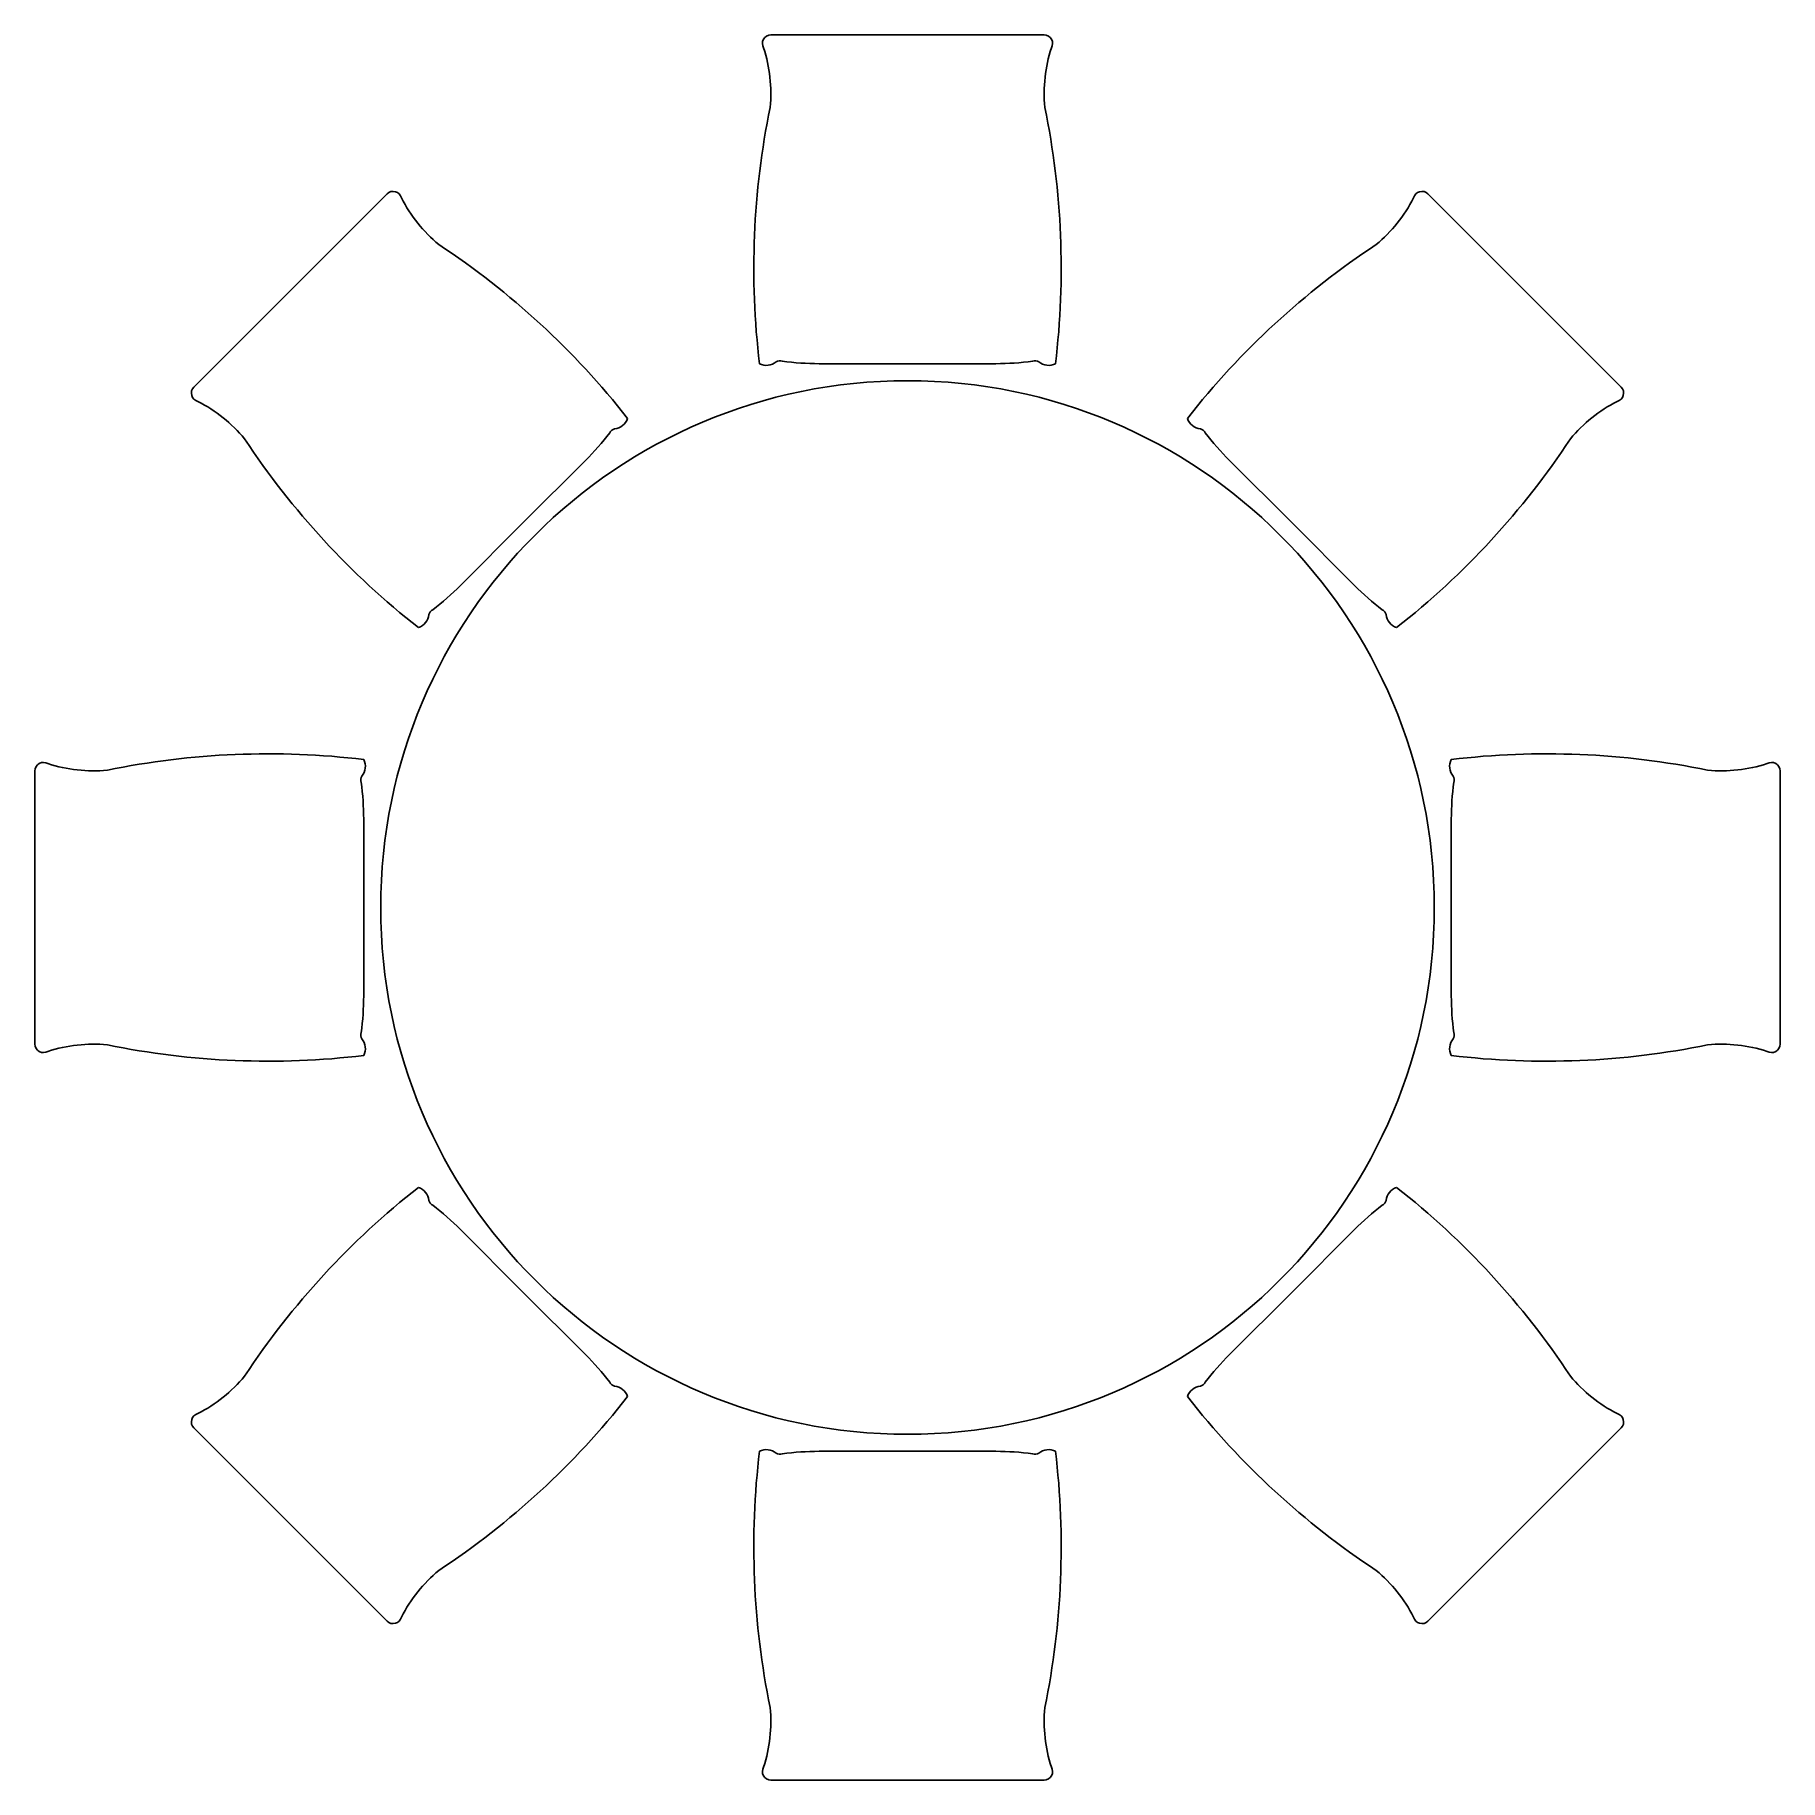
# Model space of a CAD drawing. Header units: millimetres. Extents: x -1284 to 1284, y -1284 to 1284.
import ezdxf

# ---------------------------------------------------------------- set-up
doc = ezdxf.new("R2010")
doc.units = ezdxf.units.MM
doc.layers.add('ceco.net 144', color=7, linetype='Continuous')

msp = doc.modelspace()

# ---------------------------------------------------------------- linework, layer by layer
at = {"layer": 'ceco.net 144'}
for p, q in [((-200.9, 1283.8), (200.9, 1283.8)), ((-1049.8, 765.7), (-765.7, 1049.8)), ((765.7, 1049.8), (1049.8, 765.7)), ((0, 800), (-130, 800)), ((130, 800), (0, 800)), ((-473.7, 657.6), (-565.7, 565.7)), ((565.7, 565.7), (473.7, 657.6)), ((-565.7, 565.7), (-657.6, 473.7)), ((657.6, 473.7), (565.7, 565.7)), ((-1283.8, -200.9), (-1283.8, 200.9)), ((1283.8, 200.9), (1283.8, -200.9)), ((-800, 130), (-800, 0)), ((800, 0), (800, 130)), ((-800, 0), (-800, -130)), ((800, -130), (800, 0)), ((-657.6, -473.7), (-565.7, -565.7)), ((565.7, -565.7), (657.6, -473.7)), ((-565.7, -565.7), (-473.7, -657.6)), ((473.7, -657.6), (565.7, -565.7)), ((-765.7, -1049.8), (-1049.8, -765.7)), ((1049.8, -765.7), (765.7, -1049.8)), ((-130, -800), (0, -800)), ((0, -800), (130, -800)), ((200.9, -1283.8), (-200.9, -1283.8))]:
    msp.add_line(p, q, dxfattribs=at)
msp.add_circle((0, 0), 775, dxfattribs=at)
for centre, radius, start, end in [((-200.9, 1271.2), 12.6, 89.8292, 211.4999), ((-417.7, 1197.8), 216.6, 354.5513, 17.9661), ((200.9, 1271.2), 12.6, 328.5001, 90.1708), ((417.7, 1197.8), 216.6, 162.0339, 185.4487), ((954.6, 940.5), 1180.7, 168.4357, 186.8363), ((-954.6, 940.5), 1180.7, 353.1637, 11.5643), ((-756.8, 1041), 12.6, 13.5001, 135.1708), ((756.8, 1041), 12.6, 44.8292, 166.4999), ((-551.6, 1142.4), 216.6, 207.0339, 230.4487), ((551.6, 1142.4), 216.6, 309.5513, 332.9661), ((-1340.1, -9.9), 1180.7, 38.1637, 56.5643), ((1340.1, -9.9), 1180.7, 123.4357, 141.8363), ((-207.7, 819.8), 22.2, 243.1961, 310.4764), ((-187.9, 792.2), 12, 71.7536, 116.5375), ((-125.3, 1280.9), 480.9, 262.9704, 269.4301), ((125.3, 1280.9), 480.9, 270.5699, 277.0296), ((187.9, 792.2), 12, 63.4625, 108.2464), ((207.7, 819.8), 22.2, 229.5236, 296.8039), ((-1041, 756.8), 12.6, 134.8292, 256.4999), ((1041, 756.8), 12.6, 283.5001, 45.1708), ((-1142.4, 551.6), 216.6, 39.5513, 62.9661), ((-432.9, 726.5), 22.2, 274.5236, 341.8039), ((432.9, 726.5), 22.2, 198.1961, 265.4764), ((1142.4, 551.6), 216.6, 117.0339, 140.4487), ((-817.1, 994.3), 480.9, 315.5699, 322.0296), ((-427.3, 693), 12, 108.4625, 153.2464), ((427.3, 693), 12, 26.7536, 71.5375), ((817.1, 994.3), 480.9, 217.9704, 224.4301), ((9.9, 1340.1), 1180.7, 213.4357, 231.8363), ((-9.9, 1340.1), 1180.7, 308.1637, 326.5643), ((-994.3, 817.1), 480.9, 307.9704, 314.4301), ((994.3, 817.1), 480.9, 225.5699, 232.0296), ((-693, 427.3), 12, 116.7536, 161.5375), ((693, 427.3), 12, 18.4625, 63.2464), ((-726.5, 432.9), 22.2, 288.1961, 355.4764), ((726.5, 432.9), 22.2, 184.5236, 251.8039), ((-1271.2, 200.9), 12.6, 58.5001, 180.1708), ((-1197.8, 417.7), 216.6, 252.0339, 275.4487), ((-940.5, -954.6), 1180.7, 83.1637, 101.5643), ((-819.8, 207.7), 22.2, 319.5236, 26.8039), ((819.8, 207.7), 22.2, 153.1961, 220.4764), ((940.5, -954.6), 1180.7, 78.4357, 96.8363), ((1197.8, 417.7), 216.6, 264.5513, 287.9661), ((1271.2, 200.9), 12.6, 359.8292, 121.4999), ((-792.2, 187.9), 12, 153.4625, 198.2464), ((-1280.9, 125.3), 480.9, 0.5699, 7.0296), ((1280.9, 125.3), 480.9, 172.9704, 179.4301), ((792.2, 187.9), 12, 341.7536, 26.5375), ((-1280.9, -125.3), 480.9, 352.9704, 359.4301), ((1280.9, -125.3), 480.9, 180.5699, 187.0296), ((-1271.2, -200.9), 12.6, 179.8292, 301.4999), ((-1197.8, -417.7), 216.6, 84.5513, 107.9661), ((-940.5, 954.6), 1180.7, 258.4357, 276.8363), ((-792.2, -187.9), 12, 161.7536, 206.5375), ((-819.8, -207.7), 22.2, 333.1961, 40.4764), ((819.8, -207.7), 22.2, 139.5236, 206.8039), ((940.5, 954.6), 1180.7, 263.1637, 281.5643), ((792.2, -187.9), 12, 333.4625, 18.2464), ((1197.8, -417.7), 216.6, 72.0339, 95.4487), ((1271.2, -200.9), 12.6, 238.5001, 0.1708), ((9.9, -1340.1), 1180.7, 128.1637, 146.5643), ((-726.5, -432.9), 22.2, 4.5236, 71.8039), ((-693, -427.3), 12, 198.4625, 243.2464), ((693, -427.3), 12, 296.7536, 341.5375), ((726.5, -432.9), 22.2, 108.1961, 175.4764), ((-9.9, -1340.1), 1180.7, 33.4357, 51.8363), ((-994.3, -817.1), 480.9, 45.5699, 52.0296), ((994.3, -817.1), 480.9, 127.9704, 134.4301), ((-817.1, -994.3), 480.9, 37.9704, 44.4301), ((817.1, -994.3), 480.9, 135.5699, 142.0296), ((-1142.4, -551.6), 216.6, 297.0339, 320.4487), ((1142.4, -551.6), 216.6, 219.5513, 242.9661), ((-427.3, -693), 12, 206.7536, 251.5375), ((-432.9, -726.5), 22.2, 18.1961, 85.4764), ((432.9, -726.5), 22.2, 94.5236, 161.8039), ((427.3, -693), 12, 288.4625, 333.2464), ((-1041, -756.8), 12.6, 103.5001, 225.1708), ((-1340.1, 9.9), 1180.7, 303.4357, 321.8363), ((1340.1, 9.9), 1180.7, 218.1637, 236.5643), ((1041, -756.8), 12.6, 314.8292, 76.4999), ((954.6, -940.5), 1180.7, 173.1637, 191.5643), ((-207.7, -819.8), 22.2, 49.5236, 116.8039), ((-187.9, -792.2), 12, 243.4625, 288.2464), ((-125.3, -1280.9), 480.9, 90.5699, 97.0296), ((125.3, -1280.9), 480.9, 82.9704, 89.4301), ((187.9, -792.2), 12, 251.7536, 296.5375), ((207.7, -819.8), 22.2, 63.1961, 130.4764), ((-954.6, -940.5), 1180.7, 348.4357, 6.8363), ((-551.6, -1142.4), 216.6, 129.5513, 152.9661), ((551.6, -1142.4), 216.6, 27.0339, 50.4487), ((-756.8, -1041), 12.6, 224.8292, 346.4999), ((756.8, -1041), 12.6, 193.5001, 315.1708), ((-417.7, -1197.8), 216.6, 342.0339, 5.4487), ((417.7, -1197.8), 216.6, 174.5513, 197.9661), ((-200.9, -1271.2), 12.6, 148.5001, 270.1708), ((200.9, -1271.2), 12.6, 269.8292, 31.4999)]:
    msp.add_arc(centre, radius, start, end, dxfattribs=at)

doc.saveas('drawing.dxf')
